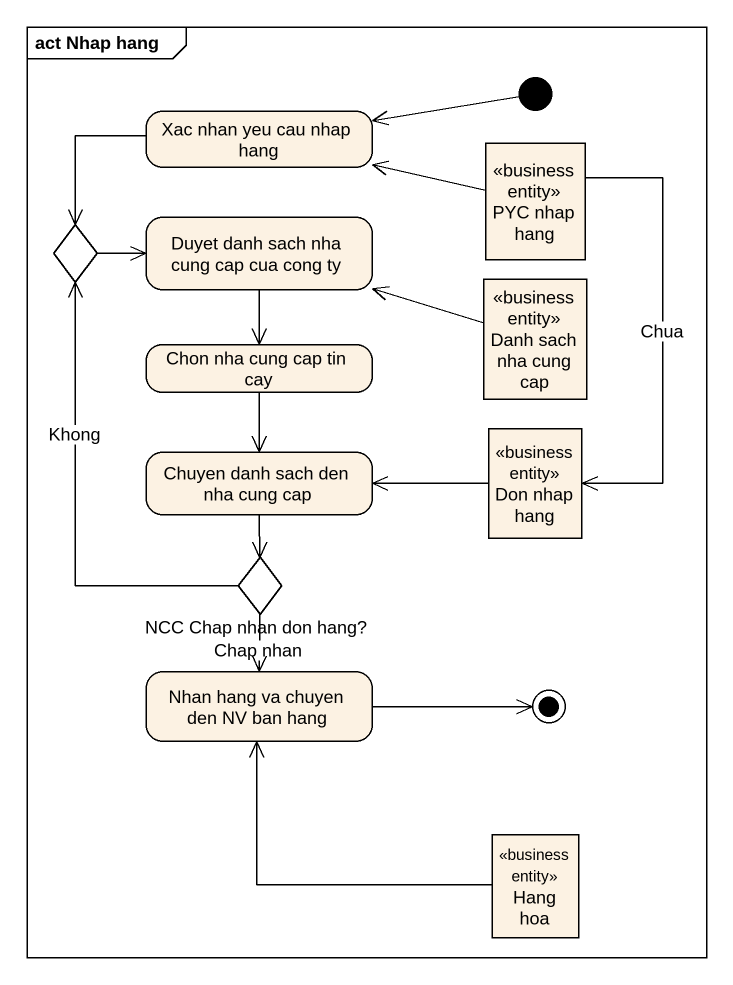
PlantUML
@startuml
mainframe act Nhap hang
hide empty description
state "Xac nhan yeu cau nhap hang" as Xac_nhan_yeu_cau_nhap_hang
state "PYC nhap hang" as PYC_nhap_hang <<business entity>>
state choice1 <<choice>>
state "Duyet danh sach nha cung cap cua cong ty" as Duyet_danh_sach_nha_cung
state "Danh sach nha cung cap" as Danh_sach_nha_cung_cap <<business entity>>
state "Chon nha cung cap tin cay" as Chon_nha_cung_cap_tin_cay
state "Chuyen danh sach den nha cung cap" as Chuyen_danh_sach_den_nha
state "Don nhap hang" as Don_nhap_hang <<business entity>>
state "NCC Chap nhan don hang?" as NCC_Chap_nhan_don_hang <<choice>>
state "Nhan hang va chuyen den NV ban hang" as Nhan_hang_va_chuyen_den_NV
state "Hang hoa" as Hang_hoa <<business entity>>
[*] -left-> Xac_nhan_yeu_cau_nhap_hang
Xac_nhan_yeu_cau_nhap_hang --> choice1
PYC_nhap_hang -left-> Xac_nhan_yeu_cau_nhap_hang
PYC_nhap_hang --> Don_nhap_hang : Chua
choice1 -right-> Duyet_danh_sach_nha_cung
Duyet_danh_sach_nha_cung --> Chon_nha_cung_cap_tin_cay
Danh_sach_nha_cung_cap -left-> Duyet_danh_sach_nha_cung
Chon_nha_cung_cap_tin_cay --> Chuyen_danh_sach_den_nha
Chuyen_danh_sach_den_nha --> NCC_Chap_nhan_don_hang
Don_nhap_hang -left-> Chuyen_danh_sach_den_nha
NCC_Chap_nhan_don_hang -up-> choice1 : Khong
NCC_Chap_nhan_don_hang --> Nhan_hang_va_chuyen_den_NV : Chap nhan
Hang_hoa -up-> Nhan_hang_va_chuyen_den_NV
Nhan_hang_va_chuyen_den_NV -right-> [*]
@enduml
